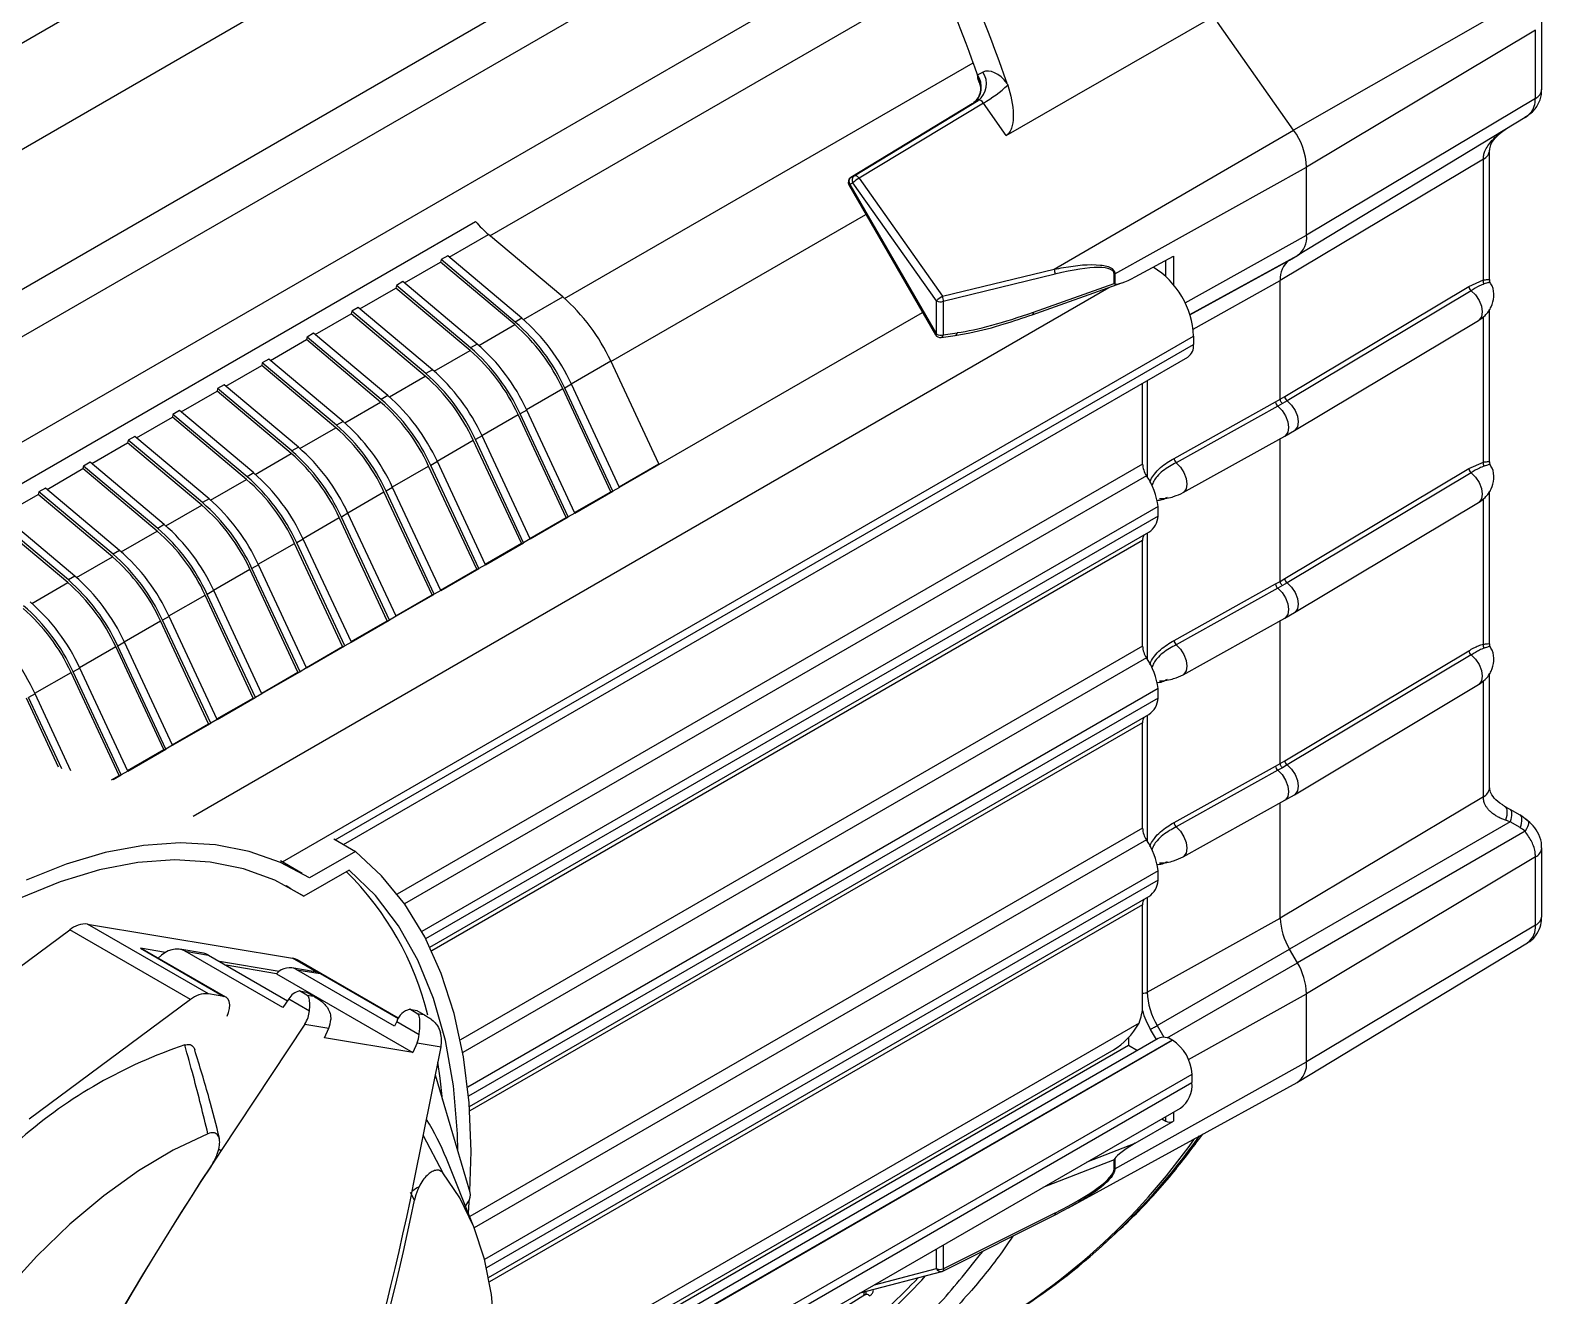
# Model space of a CAD drawing. Extents: x 6 to 134, y 3 to 97.
# Drawn here: x 23.784 to 27.85, y 10.72 to 14.124 of the extents above; entities that cross this region are included whole.
import ezdxf

# ---------------------------------------------------------------- set-up
doc = ezdxf.new("R2010")
doc.units = 0
doc.header["$MEASUREMENT"] = 0
doc.layers.add('OBJECT', color=7, linetype='CONTINUOUS')

msp = doc.modelspace()

# ---------------------------------------------------------------- linework, layer by layer
at = {"layer": 'OBJECT'}
for p, q in [((20.443, 12.174), (25.5029, 15.095)), ((20.5262, 11.9363), (25.6205, 14.8771)), ((20.0101, 11.1336), (26.0176, 14.6017)), ((20.2476, 11.3988), (25.7517, 14.5762)), ((20.071, 10.8857), (26.1167, 14.3759)), ((25.0208, 13.5713), (26.2036, 14.2541)), ((27.8024, 14.2109), (27.1823, 13.8557)), ((27.8497, 13.965), (27.8497, 14.1483)), ((27.1823, 13.8557), (26.9774, 14.1459)), ((27.8328, 14.1243), (27.2172, 13.7563)), ((27.8328, 13.9409), (27.8328, 14.1243)), ((25.2216, 13.4024), (26.3205, 14.0368)), ((26.3324, 14.0029), (26.3325, 14.0039)), ((26.3325, 14.0039), (26.3466, 14.0115)), ((26.336, 13.9852), (26.3362, 13.9848)), ((26.3367, 13.9839), (26.3362, 13.9848)), ((26.3362, 13.9848), (26.3398, 13.9718)), ((26.4123, 13.9809), (26.4137, 13.9768)), ((26.3182, 13.9265), (25.9917, 13.7283)), ((26.3183, 13.9265), (25.9919, 13.7284)), ((26.0002, 13.7329), (26.3343, 13.9352)), ((26.3479, 13.9284), (26.0138, 13.7261)), ((26.3202, 13.9276), (26.3183, 13.9265)), ((26.3343, 13.9352), (26.3202, 13.9276)), ((26.4095, 13.8412), (26.3479, 13.9284)), ((27.8328, 13.9409), (27.2172, 13.5729)), ((27.8049, 13.8893), (27.1924, 13.518)), ((26.5385, 13.4813), (27.1823, 13.8557)), ((27.7095, 13.4517), (27.7095, 13.8015)), ((26.7017, 13.4689), (27.2172, 13.7563)), ((27.6926, 13.7774), (27.1465, 13.4509)), ((27.2172, 13.5729), (27.2172, 13.7563)), ((27.6926, 13.4524), (27.6926, 13.7774)), ((25.9864, 13.7079), (26.2191, 13.305)), ((25.9971, 13.7138), (25.9888, 13.7093)), ((25.9888, 13.7093), (26.2215, 13.3064)), ((25.9917, 13.7283), (25.9919, 13.7284)), ((25.9919, 13.7284), (26.0002, 13.7329)), ((26.2215, 13.3961), (25.9971, 13.7138)), ((26.0138, 13.7261), (26.2381, 13.4084)), ((25.3464, 13.2328), (26.0322, 13.6287)), ((21.8002, 11.7729), (24.9822, 13.6098)), ((24.9115, 13.5137), (25.017, 13.5745)), ((25.2166, 13.4067), (25.017, 13.5745)), ((26.8905, 13.3908), (27.2172, 13.5729)), ((24.7913, 13.4443), (24.8879, 13.5)), ((24.8895, 13.5071), (24.8879, 13.5)), ((25.0875, 13.3322), (24.8879, 13.5)), ((24.9072, 13.5173), (24.8895, 13.5071)), ((25.0891, 13.3392), (24.8895, 13.5071)), ((25.1068, 13.3494), (24.9072, 13.5173)), ((26.7559, 13.4607), (26.8595, 13.5164)), ((26.8385, 13.462), (26.8385, 13.5051)), ((26.8595, 13.5164), (26.8595, 13.4394)), ((26.9034, 13.3593), (27.1924, 13.518)), ((26.9035, 13.3588), (27.1714, 13.5059)), ((27.1714, 13.5059), (27.1924, 13.518)), ((26.2381, 13.4084), (26.5385, 13.4813)), ((26.5406, 13.4678), (26.2402, 13.3949)), ((26.6994, 13.4428), (26.6994, 13.4678)), ((26.7017, 13.4689), (26.7017, 13.4414)), ((24.2224, 12.0101), (26.6858, 13.4322)), ((24.6711, 13.3749), (24.7677, 13.4306)), ((24.7693, 13.4377), (24.7677, 13.4306)), ((24.9673, 13.2628), (24.7677, 13.4306)), ((24.787, 13.4479), (24.7693, 13.4377)), ((24.9689, 13.2698), (24.7693, 13.4377)), ((24.9866, 13.28), (24.787, 13.4479)), ((26.4793, 13.3589), (26.7207, 13.4446)), ((26.4824, 13.3658), (26.6994, 13.4428)), ((26.9122, 13.3203), (27.1465, 13.4509)), ((27.1465, 13.1315), (27.1465, 13.4509)), ((27.1586, 13.1388), (27.6538, 13.4348)), ((27.6598, 13.4234), (27.1646, 13.1274)), ((27.6538, 13.4348), (27.6926, 13.4524)), ((24.6668, 13.3785), (24.6491, 13.3683)), ((24.8664, 13.2107), (24.6668, 13.3785)), ((25.1111, 13.3458), (25.2166, 13.4067)), ((26.2215, 13.3064), (26.2215, 13.3961)), ((26.2402, 13.3949), (26.2402, 13.3052)), ((24.5509, 13.3055), (24.6475, 13.3612)), ((24.6491, 13.3683), (24.6475, 13.3612)), ((24.8471, 13.1934), (24.6475, 13.3612)), ((24.8487, 13.2004), (24.6491, 13.3683)), ((25.1068, 13.3494), (25.0891, 13.3392)), ((25.3693, 12.8946), (26.1844, 13.3652)), ((27.1843, 13.0476), (27.6794, 13.3436)), ((27.6926, 12.9625), (27.6926, 13.3536)), ((27.7095, 12.9618), (27.7095, 13.3741)), ((24.4626, 11.8866), (26.9133, 13.3014)), ((24.5289, 13.2989), (24.5273, 13.2919)), ((24.5465, 13.3091), (24.5289, 13.2989)), ((24.7285, 13.1311), (24.5289, 13.2989)), ((24.7462, 13.1413), (24.5465, 13.3091)), ((24.9909, 13.2764), (25.0875, 13.3322)), ((26.2215, 13.3064), (26.2191, 13.305)), ((26.2342, 13.2976), (26.2719, 13.303)), ((26.2402, 13.3052), (26.2779, 13.3106)), ((26.9133, 13.3014), (26.9133, 13.2791)), ((24.4307, 13.2361), (24.5273, 13.2919)), ((24.7269, 13.124), (24.5273, 13.2919)), ((24.6048, 11.9464), (26.9133, 13.2791)), ((24.8707, 13.207), (24.9673, 13.2628)), ((24.9866, 13.28), (24.9689, 13.2698)), ((24.3105, 13.1667), (24.4071, 13.2225)), ((24.4087, 13.2295), (24.4071, 13.2225)), ((24.6067, 13.0546), (24.4071, 13.2225)), ((24.4263, 13.2397), (24.4087, 13.2295)), ((24.6083, 13.0617), (24.4087, 13.2295)), ((24.6259, 13.0719), (24.4263, 13.2397)), ((24.6266, 11.9338), (26.8977, 13.2449)), ((25.2393, 13.1731), (25.3457, 13.2345)), ((25.475, 12.9573), (25.3457, 13.2345)), ((24.7504, 13.1376), (24.8471, 13.1934)), ((24.8664, 13.2107), (24.8487, 13.2004)), ((25.24, 13.1718), (25.2223, 13.1616)), ((25.3693, 12.8945), (25.24, 13.1718)), ((26.7763, 12.9571), (26.7763, 13.1748)), ((26.7888, 13.182), (26.7888, 12.9226)), ((24.1903, 13.0973), (24.2869, 13.1531)), ((24.2884, 13.1601), (24.2869, 13.1531)), ((24.4865, 12.9852), (24.2869, 13.1531)), ((24.3061, 13.1703), (24.2884, 13.1601)), ((24.4881, 12.9923), (24.2884, 13.1601)), ((24.5057, 13.0025), (24.3061, 13.1703)), ((24.7462, 13.1413), (24.7285, 13.1311)), ((25.1191, 13.1037), (25.2166, 13.16)), ((25.346, 12.8828), (25.2166, 13.16)), ((25.3516, 12.8843), (25.2223, 13.1616)), ((27.134, 13.1245), (27.1465, 13.1315)), ((27.1465, 13.1315), (27.1586, 13.1388)), ((24.1682, 13.0907), (24.1667, 13.0837)), ((24.1859, 13.1009), (24.1682, 13.0907)), ((24.3679, 12.9229), (24.1682, 13.0907)), ((24.3855, 12.9331), (24.1859, 13.1009)), ((24.6302, 13.0682), (24.7269, 13.124)), ((24.9989, 13.0343), (25.0964, 13.0906)), ((25.2257, 12.8134), (25.0964, 13.0906)), ((25.1198, 13.1024), (25.1021, 13.0922)), ((25.2314, 12.8149), (25.1021, 13.0922)), ((25.2491, 12.8251), (25.1198, 13.1024)), ((26.8608, 12.9723), (27.134, 13.1245)), ((27.1398, 13.113), (26.8666, 12.9608)), ((27.1524, 13.1201), (27.1398, 13.113)), ((27.1646, 13.1274), (27.1524, 13.1201)), ((24.07, 13.0279), (24.1667, 13.0837)), ((24.3663, 12.9158), (24.1667, 13.0837)), ((24.51, 12.9988), (24.6067, 13.0546)), ((24.6259, 13.0719), (24.6083, 13.0617)), ((23.9498, 12.9585), (24.0465, 13.0143)), ((24.048, 13.0213), (24.0465, 13.0143)), ((24.2461, 12.8464), (24.0465, 13.0143)), ((24.0657, 13.0315), (24.048, 13.0213)), ((24.2476, 12.8535), (24.048, 13.0213)), ((24.2653, 12.8637), (24.0657, 13.0315)), ((24.8787, 12.9649), (24.9762, 13.0212)), ((25.1055, 12.744), (24.9762, 13.0212)), ((24.9996, 13.033), (24.9819, 13.0228)), ((25.1112, 12.7455), (24.9819, 13.0228)), ((25.1289, 12.7557), (24.9996, 13.033)), ((26.8852, 12.8803), (27.1583, 13.0326)), ((27.1465, 12.6416), (27.1465, 13.026)), ((27.1583, 13.0326), (27.1843, 13.0476)), ((24.3898, 12.9294), (24.4865, 12.9852)), ((24.5057, 13.0025), (24.4881, 12.9923)), ((23.8296, 12.8891), (23.9263, 12.9449)), ((23.9278, 12.9519), (23.9263, 12.9449)), ((24.1259, 12.777), (23.9263, 12.9449)), ((23.9455, 12.9621), (23.9278, 12.9519)), ((24.1274, 12.7841), (23.9278, 12.9519)), ((24.1451, 12.7943), (23.9455, 12.9621)), ((24.3855, 12.9331), (24.3679, 12.9229)), ((24.7585, 12.8956), (24.856, 12.9518)), ((26.7763, 12.9571), (24.7718, 11.8)), ((24.9853, 12.6746), (24.856, 12.9518)), ((24.8794, 12.9636), (24.8617, 12.9534)), ((24.991, 12.6761), (24.8617, 12.9534)), ((25.0087, 12.6863), (24.8794, 12.9636)), ((25.3687, 12.8959), (25.475, 12.9573)), ((27.1586, 12.6489), (27.6538, 12.9449)), ((27.6598, 12.9335), (27.1646, 12.6375)), ((27.6538, 12.9449), (27.6926, 12.9625)), ((23.8253, 12.8927), (23.8076, 12.8825)), ((24.0249, 12.7249), (23.8253, 12.8927)), ((24.2696, 12.86), (24.3663, 12.9158)), ((24.7592, 12.8942), (24.7415, 12.884)), ((24.8885, 12.6169), (24.7592, 12.8942)), ((26.7867, 12.9258), (24.7912, 11.7738)), ((25.3693, 12.8945), (25.3516, 12.8843)), ((23.7094, 12.8197), (23.806, 12.8755)), ((23.8076, 12.8825), (23.806, 12.8755)), ((24.0057, 12.7076), (23.806, 12.8755)), ((24.0072, 12.7147), (23.8076, 12.8825)), ((24.1494, 12.7906), (24.2461, 12.8464)), ((24.2653, 12.8637), (24.2476, 12.8535)), ((24.6383, 12.8262), (24.7358, 12.8824)), ((24.8651, 12.6052), (24.7358, 12.8824)), ((24.8708, 12.6067), (24.7415, 12.884)), ((25.2485, 12.8265), (25.346, 12.8828)), ((25.2491, 12.8252), (25.3512, 12.8842)), ((25.346, 12.8828), (25.3516, 12.8843)), ((27.1843, 12.5577), (27.6794, 12.8536)), ((27.6926, 12.4726), (27.6926, 12.8637)), ((27.7095, 12.4719), (27.7095, 12.8842)), ((23.8854, 12.6382), (23.6858, 12.8061)), ((23.887, 12.6453), (23.6874, 12.8131)), ((23.9047, 12.6555), (23.7051, 12.8233)), ((24.5181, 12.7568), (24.6156, 12.813)), ((24.7449, 12.5358), (24.6156, 12.813)), ((24.6389, 12.8248), (24.6213, 12.8146)), ((24.7506, 12.5373), (24.6213, 12.8146)), ((24.7683, 12.5475), (24.6389, 12.8248)), ((26.818, 12.8428), (24.8376, 11.6996)), ((26.818, 12.8173), (24.848, 11.6801)), ((25.1283, 12.7571), (25.2257, 12.8134)), ((25.1289, 12.7558), (25.231, 12.8148)), ((25.2257, 12.8134), (25.2314, 12.8149)), ((25.2491, 12.8251), (25.2314, 12.8149)), ((26.818, 12.8173), (26.818, 12.8428)), ((24.0292, 12.7212), (24.1259, 12.777)), ((24.1451, 12.7943), (24.1274, 12.7841)), ((24.8595, 11.6572), (26.7933, 12.7736)), ((26.7888, 12.771), (26.7888, 12.4327)), ((24.0249, 12.7249), (24.0072, 12.7147)), ((24.3979, 12.6874), (24.4954, 12.7436)), ((24.6247, 12.4664), (24.4954, 12.7436)), ((24.5187, 12.7554), (24.5011, 12.7452)), ((24.6304, 12.4679), (24.5011, 12.7452)), ((24.6481, 12.4782), (24.5187, 12.7554)), ((26.7763, 12.7512), (24.8642, 11.6474)), ((25.0081, 12.6877), (25.1055, 12.744)), ((25.0086, 12.6864), (25.1108, 12.7454)), ((25.1055, 12.744), (25.1112, 12.7455)), ((25.1289, 12.7557), (25.1112, 12.7455)), ((26.7763, 12.4672), (26.7763, 12.7512)), ((23.909, 12.6518), (24.0057, 12.7076)), ((24.3985, 12.686), (24.3808, 12.6758)), ((24.5279, 12.4088), (24.3985, 12.686)), ((25.0087, 12.6863), (24.991, 12.6761)), ((23.9047, 12.6555), (23.887, 12.6453)), ((24.2777, 12.618), (24.3752, 12.6742)), ((24.5045, 12.397), (24.3752, 12.6742)), ((24.5102, 12.3986), (24.3808, 12.6758)), ((24.8879, 12.6183), (24.9853, 12.6746)), ((24.8884, 12.6171), (24.9906, 12.676)), ((24.9853, 12.6746), (24.991, 12.6761)), ((27.1465, 12.6416), (27.1586, 12.6489)), ((23.7888, 12.5824), (23.8854, 12.6382)), ((24.1575, 12.5486), (24.2549, 12.6048)), ((24.3843, 12.3276), (24.2549, 12.6048)), ((24.2783, 12.6166), (24.2606, 12.6064)), ((24.39, 12.3292), (24.2606, 12.6064)), ((24.4077, 12.3394), (24.2783, 12.6166)), ((24.7677, 12.5489), (24.8651, 12.6052)), ((24.7682, 12.5477), (24.8704, 12.6066)), ((24.8651, 12.6052), (24.8708, 12.6067)), ((24.8885, 12.6169), (24.8708, 12.6067)), ((26.8608, 12.4824), (27.134, 12.6346)), ((27.1398, 12.6231), (26.8666, 12.4709)), ((27.134, 12.6346), (27.1465, 12.6416)), ((27.1524, 12.6302), (27.1398, 12.6231)), ((27.1646, 12.6375), (27.1524, 12.6302)), ((24.0373, 12.4792), (24.1347, 12.5355)), ((24.2641, 12.2582), (24.1347, 12.5355)), ((24.1581, 12.5472), (24.1404, 12.537)), ((24.2698, 12.2598), (24.1404, 12.537)), ((24.2875, 12.27), (24.1581, 12.5472)), ((24.6474, 12.4795), (24.7449, 12.5358)), ((24.648, 12.4783), (24.7501, 12.5372)), ((24.7449, 12.5358), (24.7506, 12.5373)), ((24.7683, 12.5475), (24.7506, 12.5373)), ((26.8852, 12.3904), (27.1583, 12.5426)), ((27.1465, 12.1517), (27.1465, 12.5361)), ((27.1583, 12.5426), (27.1843, 12.5577)), ((23.9171, 12.4098), (24.0145, 12.4661)), ((24.1439, 12.1888), (24.0145, 12.4661)), ((24.0379, 12.4778), (24.0202, 12.4676)), ((24.1496, 12.1904), (24.0202, 12.4676)), ((24.1672, 12.2006), (24.0379, 12.4778)), ((24.5272, 12.4101), (24.6247, 12.4664)), ((24.5278, 12.4089), (24.6299, 12.4678)), ((24.6247, 12.4664), (24.6304, 12.4679)), ((24.6481, 12.4782), (24.6304, 12.4679)), ((26.7763, 12.4672), (24.9416, 11.4081)), ((27.1586, 12.1589), (27.6538, 12.4549)), ((27.6598, 12.4435), (27.1646, 12.1476)), ((23.9177, 12.4084), (23.9, 12.3982)), ((24.047, 12.1312), (23.9177, 12.4084)), ((24.5279, 12.4088), (24.5102, 12.3986)), ((26.7867, 12.4358), (24.948, 11.3744)), ((23.7968, 12.3404), (23.8943, 12.3967)), ((24.0237, 12.1194), (23.8943, 12.3967)), ((24.0294, 12.121), (23.9, 12.3982)), ((24.407, 12.3407), (24.5045, 12.397)), ((24.4076, 12.3395), (24.5097, 12.3984)), ((24.5045, 12.397), (24.5102, 12.3986)), ((27.1843, 12.0677), (27.6794, 12.3637)), ((27.6926, 12.0622), (27.6926, 12.3738)), ((27.7095, 12.0862), (27.7095, 12.3943)), ((23.8606, 12.142), (23.7741, 12.3273)), ((23.7975, 12.339), (23.7798, 12.3288)), ((23.8694, 12.1369), (23.7798, 12.3288)), ((23.894, 12.1322), (23.7975, 12.339)), ((24.2868, 12.2713), (24.3843, 12.3276)), ((24.2874, 12.2701), (24.3895, 12.329)), ((24.3843, 12.3276), (24.39, 12.3292)), ((24.4077, 12.3394), (24.39, 12.3292)), ((26.818, 12.3529), (24.9612, 11.281)), ((26.818, 12.3274), (24.9636, 11.2569)), ((26.818, 12.3274), (26.818, 12.3529)), ((24.9659, 11.2287), (26.7933, 12.2837)), ((26.7888, 12.281), (26.7888, 11.9427)), ((24.1666, 12.2019), (24.2641, 12.2582)), ((24.1672, 12.2007), (24.2693, 12.2596)), ((24.2641, 12.2582), (24.2698, 12.2598)), ((24.2875, 12.27), (24.2698, 12.2598)), ((26.7763, 12.2613), (24.9668, 11.2167)), ((26.7763, 11.9773), (26.7763, 12.2613)), ((24.1672, 12.2006), (24.1496, 12.1904)), ((24.0464, 12.1325), (24.1439, 12.1888)), ((24.047, 12.1313), (24.1491, 12.1902)), ((24.1439, 12.1888), (24.1496, 12.1904)), ((27.1465, 12.1517), (27.1586, 12.1589)), ((24.003, 12.1075), (24.0237, 12.1194)), ((24.0075, 12.1085), (24.0289, 12.1208)), ((24.0237, 12.1194), (24.0294, 12.121)), ((24.047, 12.1312), (24.0294, 12.121)), ((26.8608, 11.9924), (27.134, 12.1447)), ((27.1398, 12.1332), (26.8666, 11.9809)), ((27.134, 12.1447), (27.1465, 12.1517)), ((27.1524, 12.1402), (27.1398, 12.1332)), ((27.1646, 12.1476), (27.1524, 12.1402)), ((26.8852, 11.9005), (27.1583, 12.0527)), ((27.6926, 12.0622), (27.1465, 11.7357)), ((27.1465, 11.7357), (27.1465, 12.0461)), ((27.1583, 12.0527), (27.1843, 12.0677)), ((27.7645, 11.9945), (27.1714, 11.6521)), ((27.7645, 11.9945), (27.7524, 11.9988)), ((27.7637, 12.0287), (27.7906, 12.0132)), ((27.7913, 11.979), (27.7645, 11.9945)), ((26.7763, 11.9773), (24.9665, 10.9326)), ((27.8049, 11.9693), (27.1924, 11.6157)), ((24.6589, 11.9152), (24.5356, 11.844)), ((24.6008, 11.9487), (24.6589, 11.9152)), ((26.7867, 11.9459), (24.9788, 10.9022)), ((27.8497, 11.7408), (27.8497, 11.9241)), ((24.5158, 11.8559), (24.4577, 11.8895)), ((27.8328, 11.9001), (27.2172, 11.5321)), ((27.8328, 11.7167), (27.8328, 11.9001)), ((24.6423, 11.8648), (24.5203, 11.7943)), ((26.818, 11.863), (25.0062, 10.8171)), ((26.818, 11.8375), (25.0116, 10.7947)), ((26.818, 11.8375), (26.818, 11.863)), ((24.485, 11.8148), (24.4729, 11.8225)), ((24.485, 11.8148), (24.5203, 11.7943)), ((25.0172, 10.7684), (26.7933, 11.7937)), ((26.7888, 11.7911), (26.7888, 11.5363)), ((26.7763, 11.7714), (25.0193, 10.7571)), ((26.7763, 11.4996), (26.7763, 11.7714)), ((24.2639, 11.532), (23.9388, 11.7196)), ((23.9388, 11.7196), (24.4903, 11.6277)), ((26.7888, 11.5363), (27.1465, 11.7357)), ((27.8328, 11.7167), (27.2172, 11.3487)), ((23.4569, 11.3825), (23.8906, 11.704)), ((24.2156, 11.5163), (23.8906, 11.704)), ((27.1931, 11.2942), (27.8118, 11.6692)), ((24.1479, 11.6434), (24.0807, 11.6546)), ((24.0807, 11.6546), (24.0865, 11.6525)), ((24.0807, 11.6546), (24.3049, 11.5251)), ((24.3108, 11.5231), (24.0865, 11.6525)), ((24.2501, 11.6412), (24.187, 11.6517)), ((24.4642, 11.4949), (24.2011, 11.6467)), ((24.2011, 11.6467), (24.2638, 11.6363)), ((24.2638, 11.6363), (24.4765, 11.5135)), ((24.5556, 11.5899), (24.4903, 11.6277)), ((26.8154, 11.4466), (27.1714, 11.6521)), ((27.1924, 11.6157), (27.1714, 11.6521)), ((24.4538, 11.5924), (24.2935, 11.6191)), ((24.4468, 11.5861), (24.3117, 11.6086)), ((24.4468, 11.5861), (24.8139, 11.3741)), ((24.551, 11.591), (24.4879, 11.6016)), ((24.5015, 11.5966), (24.5642, 11.5862)), ((24.7646, 11.4448), (24.5015, 11.5966)), ((24.7744, 11.4663), (24.502, 11.6235)), ((24.5642, 11.5862), (24.7738, 11.4652)), ((26.842, 11.4134), (27.1924, 11.6157)), ((24.2156, 11.5163), (23.7819, 11.1949)), ((24.3049, 11.5251), (24.2639, 11.532)), ((24.4798, 11.5184), (24.4642, 11.4949)), ((24.4798, 11.5184), (24.5356, 11.4862)), ((24.5282, 11.5285), (24.5088, 11.5397)), ((24.5088, 11.5397), (24.5276, 11.5366)), ((24.5276, 11.5366), (24.547, 11.5253)), ((24.5286, 11.5361), (24.5276, 11.5366)), ((24.5282, 11.5285), (24.547, 11.5253)), ((24.5524, 11.5223), (24.5286, 11.5361)), ((26.8999, 11.3551), (27.2172, 11.5321)), ((27.2172, 11.3487), (27.2172, 11.5321)), ((24.8246, 11.4791), (24.8051, 11.4903)), ((24.8051, 11.4903), (24.8239, 11.4872)), ((24.8239, 11.4872), (24.8433, 11.4759)), ((24.8249, 11.4866), (24.8239, 11.4872)), ((24.8246, 11.4791), (24.8433, 11.4759)), ((24.8487, 11.4729), (24.8249, 11.4866)), ((24.5228, 11.4505), (24.298, 11.1108)), ((24.5228, 11.4505), (24.5872, 11.4398)), ((24.5762, 11.4138), (24.5872, 11.4398)), ((24.7701, 11.4578), (24.7646, 11.4448)), ((24.7701, 11.4578), (24.8306, 11.4229)), ((26.7668, 11.4533), (25.0288, 10.45)), ((26.8133, 11.4088), (26.7975, 11.4362)), ((26.8154, 11.4466), (26.8337, 11.4149)), ((24.8139, 11.3741), (24.5762, 11.4138)), ((24.8249, 11.4002), (24.8139, 11.3741)), ((24.8166, 11.0243), (24.8893, 11.3894)), ((24.8249, 11.4002), (24.8893, 11.3894)), ((25.0149, 10.3443), (26.8561, 11.4073)), ((26.8555, 11.4076), (25.015, 10.3451)), ((26.8179, 11.4114), (25.0194, 10.3732)), ((25.0237, 10.4037), (26.7387, 11.3938)), ((26.7387, 11.4148), (26.7387, 11.3938)), ((26.7387, 11.3938), (26.7629, 11.3797)), ((26.8555, 11.4076), (26.8561, 11.4073)), ((26.6984, 11.3813), (25.0251, 10.4153)), ((26.7017, 11.0613), (27.2172, 11.3487)), ((24.968, 10.9971), (24.8741, 11.3131)), ((26.909, 11.3153), (24.9852, 10.2048)), ((26.909, 11.3153), (26.909, 11.293)), ((24.9783, 10.1785), (26.909, 11.293)), ((26.5769, 10.9558), (27.1916, 11.2934)), ((24.9607, 10.1179), (26.8779, 11.2246)), ((26.7559, 11.1299), (26.8595, 11.1897)), ((26.8278, 11.1957), (26.8385, 11.1896)), ((26.8385, 11.1896), (26.8385, 11.2019)), ((26.8595, 11.214), (26.8595, 11.1897)), ((24.8417, 11.1506), (24.894, 11.0502)), ((24.2911, 11.1147), (24.298, 11.1108)), ((26.6273, 11.08), (26.7559, 11.1299)), ((24.977, 10.9066), (24.9037, 11.0886)), ((26.6994, 11.0853), (26.5075, 11.0108)), ((26.6994, 11.0603), (26.6994, 11.0853)), ((26.7017, 11.0888), (26.7017, 11.0613)), ((24.8178, 10.9767), (24.8072, 10.9976)), ((24.9552, 10.9608), (24.9629, 10.9733)), ((26.2388, 10.7858), (26.5392, 10.9361)), ((26.2402, 10.7919), (26.5406, 10.9423)), ((26.2402, 10.8565), (26.2402, 10.7919)), ((26.2215, 10.7931), (26.2215, 10.8457)), ((26.0162, 10.7272), (26.2359, 10.7847)), ((26.0547, 10.7494), (26.2215, 10.7931)), ((26.0312, 10.7228), (25.908, 10.6456)), ((26.0268, 10.7201), (26.0281, 10.7303))]:
    msp.add_line(p, q, dxfattribs=at)
at = {"layer": 'OBJECT', "flags": 128}
for points in [[(26.4095, 13.8412), (26.4518, 13.8655), (26.5994, 13.9504), (26.9665, 14.1613)], [(26.3373, 13.9828), (26.3395, 13.9766), (26.3396, 13.9765)], [(25.9888, 13.7093), (25.9876, 13.7086), (25.9868, 13.7081), (25.9865, 13.7079), (25.9864, 13.7079)], [(26.0002, 13.7329), (26.0016, 13.7334), (26.0032, 13.7335), (26.0049, 13.7331), (26.0068, 13.7324), (26.0086, 13.7313), (26.0104, 13.7299), (26.0122, 13.7281), (26.0138, 13.7261)], [(27.6598, 13.4234), (27.6716, 13.412), (27.6812, 13.3975), (27.6875, 13.3817), (27.6897, 13.3664), (27.6875, 13.3536), (27.6812, 13.3448), (27.6794, 13.3436)], [(26.4824, 13.3658), (26.4823, 13.3635), (26.4818, 13.3616), (26.481, 13.3601), (26.4799, 13.3592), (26.4793, 13.3589)], [(27.1398, 13.113), (27.1512, 13.1014), (27.1605, 13.0867), (27.1666, 13.0708), (27.1687, 13.0555), (27.1666, 13.0427), (27.1605, 13.034), (27.1583, 13.0326)], [(27.1646, 13.1274), (27.1765, 13.116), (27.1861, 13.1015), (27.1924, 13.0857), (27.1946, 13.0704), (27.1924, 13.0576), (27.1861, 13.0488), (27.1843, 13.0476)], [(26.8666, 12.9608), (26.878, 12.9492), (26.8874, 12.9345), (26.8935, 12.9185), (26.8956, 12.9032), (26.8935, 12.8904), (26.8874, 12.8818), (26.8852, 12.8803)], [(27.6598, 12.9335), (27.6716, 12.9221), (27.6812, 12.9076), (27.6875, 12.8917), (27.6897, 12.8765), (27.6875, 12.8637), (27.6812, 12.8549), (27.6794, 12.8536)], [(27.1398, 12.6231), (27.1512, 12.6115), (27.1605, 12.5968), (27.1666, 12.5809), (27.1687, 12.5656), (27.1666, 12.5528), (27.1605, 12.5441), (27.1583, 12.5426)], [(27.1646, 12.6375), (27.1765, 12.6261), (27.1861, 12.6116), (27.1924, 12.5958), (27.1946, 12.5805), (27.1924, 12.5677), (27.1861, 12.5589), (27.1843, 12.5577)], [(26.8666, 12.4709), (26.878, 12.4592), (26.8874, 12.4446), (26.8935, 12.4286), (26.8956, 12.4133), (26.8935, 12.4005), (26.8874, 12.3918), (26.8852, 12.3904)], [(27.6598, 12.4435), (27.6716, 12.4322), (27.6812, 12.4177), (27.6875, 12.4018), (27.6897, 12.3866), (27.6875, 12.3738), (27.6812, 12.365), (27.6794, 12.3637)], [(27.1398, 12.1332), (27.1512, 12.1216), (27.1605, 12.1069), (27.1666, 12.0909), (27.1687, 12.0756), (27.1666, 12.0629), (27.1605, 12.0542), (27.1583, 12.0527)], [(27.1646, 12.1476), (27.1765, 12.1362), (27.1861, 12.1217), (27.1924, 12.1058), (27.1946, 12.0906), (27.1924, 12.0778), (27.1861, 12.069), (27.1843, 12.0677)], [(27.7496, 12.0368), (27.7522, 12.0347), (27.7541, 12.0317), (27.7555, 12.0279), (27.7562, 12.0232), (27.7562, 12.0179), (27.7556, 12.012), (27.7543, 12.0056), (27.7524, 11.9988)], [(27.7637, 12.0287), (27.7658, 12.0269), (27.7673, 12.0243), (27.7683, 12.0209), (27.7687, 12.0168), (27.7685, 12.012), (27.7677, 12.0066), (27.7663, 12.0007), (27.7645, 11.9945)], [(27.7906, 12.0132), (27.7926, 12.0114), (27.7942, 12.0088), (27.7951, 12.0054), (27.7955, 12.0013), (27.7953, 11.9965), (27.7945, 11.9911), (27.7932, 11.9852), (27.7913, 11.979)], [(27.8102, 11.9982), (27.8125, 11.9976), (27.8139, 11.9961), (27.8145, 11.9936), (27.8143, 11.9902), (27.8131, 11.986), (27.8112, 11.981), (27.8084, 11.9754), (27.8049, 11.9693)], [(26.8666, 11.9809), (26.878, 11.9693), (26.8874, 11.9546), (26.8935, 11.9387), (26.8956, 11.9234), (26.8935, 11.9106), (26.8874, 11.9019), (26.8852, 11.9004)], [(24.5356, 11.844), (24.4574, 11.8854), (24.3729, 11.915), (24.2829, 11.9325), (24.1879, 11.9379), (24.0887, 11.9309), (23.9861, 11.9118), (23.8809, 11.8807), (23.7738, 11.8377)], [(24.9671, 11.0003), (24.9702, 11.1077), (24.9652, 11.2387), (24.95, 11.3628), (24.9249, 11.4791), (24.89, 11.5867), (24.8456, 11.6848), (24.792, 11.7727), (24.7296, 11.8497), (24.6589, 11.9152)], [(24.5203, 11.7943), (24.4427, 11.8374), (24.3585, 11.8682), (24.2684, 11.8865), (24.1732, 11.8922), (24.0737, 11.8852), (23.9706, 11.8655), (23.8648, 11.8334), (23.7572, 11.7891)], [(24.9347, 11.109), (24.9335, 11.1549), (24.9227, 11.2846), (24.9012, 11.4065), (24.8692, 11.5195), (24.8269, 11.6227), (24.7746, 11.7151), (24.7129, 11.796), (24.6423, 11.8648)], [(24.314, 11.4714), (24.3181, 11.4818), (24.3206, 11.4924), (24.3211, 11.5023), (24.3197, 11.511), (24.3164, 11.5179), (24.3114, 11.5227), (24.3049, 11.5251)], [(26.7975, 11.4362), (26.7991, 11.4372), (26.8011, 11.4383), (26.8034, 11.4396), (26.8058, 11.441), (26.8083, 11.4425), (26.8108, 11.4439), (26.8132, 11.4453), (26.8154, 11.4466)], [(24.8936, 11.2475), (24.8874, 11.305), (24.8811, 11.3484)], [(24.2624, 11.1555), (24.1691, 11.1112), (24.0754, 11.0555), (23.9824, 10.9889), (23.8911, 10.9122), (23.8024, 10.8262), (23.7173, 10.7318)], [(25.0339, 10.6208), (25.0247, 10.7232), (25.0059, 10.8183), (24.9776, 10.9051), (24.9402, 10.9827), (24.894, 11.0502)], [(24.9628, 10.9418), (24.9652, 10.971), (24.9657, 10.9786)], [(26.5406, 10.9423), (26.5407, 10.941), (26.5407, 10.9398), (26.5406, 10.9387), (26.5404, 10.9378), (26.5401, 10.9371), (26.5397, 10.9365), (26.5392, 10.9361)], [(26.2402, 10.7919), (26.2404, 10.7906), (26.2404, 10.7894), (26.2403, 10.7883), (26.2401, 10.7874), (26.2397, 10.7867), (26.2393, 10.7861), (26.2388, 10.7858)], [(26.0312, 10.7229), (26.0314, 10.723), (26.0333, 10.7236), (26.0354, 10.7236), (26.0377, 10.7228), (26.0401, 10.7215), (26.0424, 10.7196)]]:
    msp.add_lwpolyline(points, dxfattribs=at)
at = {"layer": 'OBJECT'}
for centre, radius, start, end in [((20.5846, 11.9102), 6.1846, 19.56103, 26.7754), ((20.6844, 11.9691), 6.0035, 19.81251, 26.66854), ((26.286, 13.9722), 0.0562, 307.4923, 34.3147), ((26.3001, 13.9798), 0.0562, 307.4923, 34.3147), ((26.3501, 13.9902), 0.015, 199.5497, 205.1122), ((26.1566, 14.257), 0.3802, 300.209, 312.5321), ((27.8201, 13.9678), 0.0297, 295.3879, 354.638), ((27.0368, 13.7487), 0.1806, 2.4004, 36.3493), ((27.6799, 13.8042), 0.0297, 295.3729, 354.8153), ((25.9994, 13.7154), 0.015, 121.2591, 210), ((26.0004, 13.7172), 0.0141, 127.4923, 214.3147), ((26.0088, 13.7217), 0.0141, 127.4923, 214.3147), ((26.0607, 13.6454), 0.0934, 120.1319, 132.873), ((25.1968, 13.7868), 0.2783, 219.517, 229.7242), ((27.1572, 13.567), 0.0604, 305.698, 5.6204), ((27.2066, 13.4568), 0.0604, 125.698, 185.6204), ((26.5138, 13.4706), 0.027, 354.0729, 23.3889), ((26.6937, 13.4834), 0.0166, 290.2081, 298.9418), ((26.6848, 13.2921), 0.2287, 2.3265, 58.4086), ((27.6691, 13.4356), 0.0154, 183.0023, 232.5004), ((27.7051, 13.4494), 0.0128, 166.4798, 217.6314), ((24.8839, 13.0228), 0.508, 24.6321, 49.0885), ((26.285, 13.3276), 0.0934, 120.1319, 132.873), ((26.2322, 13.417), 0.0235, 242.9325, 289.9894), ((26.2134, 13.3977), 0.027, 354.0729, 23.3889), ((24.7458, 12.9431), 0.5242, 24.6321, 49.0885), ((24.7635, 12.9533), 0.5242, 24.6321, 49.0885), ((24.7548, 12.9483), 0.508, 24.6321, 49.0885), ((26.2321, 13.3125), 0.015, 210, 278.1083), ((26.2322, 13.3273), 0.0235, 242.9325, 289.9894), ((26.2319, 13.3056), 0.00832, 286.0797, 357.0799), ((26.2696, 13.311), 0.00832, 286.0797, 357.0799), ((24.6346, 12.8789), 0.508, 24.6321, 49.0885), ((24.6256, 12.8737), 0.5242, 24.6321, 49.0885), ((24.6433, 12.8839), 0.5242, 24.6321, 49.0885), ((26.8758, 13.2755), 0.0376, 305.6346, 5.4865), ((24.5144, 12.8095), 0.508, 24.6321, 49.0885), ((24.5054, 12.8043), 0.5242, 24.6321, 49.0885), ((24.5231, 12.8145), 0.5242, 24.6321, 49.0885), ((24.3852, 12.7349), 0.5242, 24.6321, 49.0885), ((24.4029, 12.7451), 0.5242, 24.6321, 49.0885), ((27.174, 13.1396), 0.0154, 183.0023, 232.5004), ((24.3942, 12.7401), 0.508, 24.6321, 49.0885), ((27.1499, 13.1253), 0.0159, 182.8015, 230.5906), ((24.274, 12.6707), 0.508, 24.6321, 49.0885), ((24.265, 12.6655), 0.5242, 24.6321, 49.0885), ((24.2826, 12.6757), 0.5242, 24.6321, 49.0885), ((24.1538, 12.6013), 0.508, 24.6321, 49.0885), ((24.1448, 12.5961), 0.5242, 24.6321, 49.0885), ((24.1624, 12.6063), 0.5242, 24.6321, 49.0885), ((26.8767, 12.9731), 0.0159, 182.8015, 230.5906), ((24.0422, 12.5369), 0.5242, 24.6321, 49.0885), ((26.8356, 12.9595), 0.0594, 182.2569, 214.5658), ((27.6691, 12.9457), 0.0154, 183.0023, 232.5004), ((27.7051, 12.9595), 0.0128, 166.4798, 217.6314), ((24.0336, 12.5319), 0.508, 24.6321, 49.0885), ((24.0246, 12.5267), 0.5242, 24.6321, 49.0885), ((26.6284, 12.8187), 0.1911, 7.2609, 34.0711), ((23.9134, 12.4625), 0.508, 24.6321, 49.0885), ((23.9043, 12.4573), 0.5242, 24.6321, 49.0885), ((23.922, 12.4675), 0.5242, 24.6321, 49.0885), ((26.7612, 12.8206), 0.0569, 304.4052, 356.75), ((23.7932, 12.3931), 0.508, 24.6321, 49.0885), ((23.7841, 12.3879), 0.5242, 24.6321, 49.0885), ((23.8018, 12.3981), 0.5242, 24.6321, 49.0885), ((26.7992, 12.7526), 0.023, 143.0019, 183.3408), ((23.6816, 12.3287), 0.5242, 24.6321, 49.0885), ((23.673, 12.3237), 0.508, 24.6321, 49.0885), ((23.6639, 12.3185), 0.5242, 24.6321, 49.0885), ((23.5437, 12.2491), 0.5242, 24.6321, 49.0885), ((23.5614, 12.2593), 0.5242, 24.6321, 49.0885), ((27.174, 12.6497), 0.0154, 183.0023, 232.5004), ((23.5528, 12.2543), 0.508, 24.6321, 49.0885), ((27.1499, 12.6354), 0.0159, 182.8015, 230.5906), ((23.4325, 12.1849), 0.508, 24.6321, 49.0885), ((23.4235, 12.1797), 0.5242, 24.6321, 49.0885), ((23.4412, 12.1899), 0.5242, 24.6321, 49.0885), ((23.321, 12.1206), 0.5242, 24.6321, 49.0885), ((26.8767, 12.4831), 0.0159, 182.8015, 230.5906), ((26.8356, 12.4696), 0.0594, 182.2569, 214.5658), ((27.6691, 12.4557), 0.0154, 183.0023, 232.5004), ((27.7051, 12.4696), 0.0128, 166.4798, 217.6314), ((26.6284, 12.3288), 0.1911, 7.2609, 34.0711), ((26.7612, 12.3306), 0.0569, 304.4052, 356.75), ((26.7992, 12.2626), 0.023, 143.0019, 183.3408), ((27.174, 12.1598), 0.0154, 183.0023, 232.5004), ((27.1499, 12.1455), 0.0159, 182.8015, 230.5906), ((27.6799, 12.089), 0.0297, 295.3879, 354.638), ((26.8356, 11.9796), 0.0594, 182.2569, 214.5658), ((26.8767, 11.9932), 0.0159, 182.8015, 230.5906), ((26.6284, 11.8388), 0.1911, 7.2609, 34.0711), ((27.8201, 11.9269), 0.0297, 295.3608, 354.9594), ((24.0648, 11.2817), 0.8123, 13.6987, 45.4354), ((26.7612, 11.8407), 0.0569, 304.4052, 356.75), ((26.7992, 11.7727), 0.023, 143.0019, 183.3408), ((23.9336, 11.6536), 0.0663, 85.4705, 130.4652), ((27.3196, 11.7416), 0.1731, 181.9565, 211.1437), ((27.779, 11.7121), 0.054, 307.3868, 4.8696), ((27.8201, 11.7436), 0.0297, 295.3879, 354.638), ((24.2434, 11.6013), 0.0405, 59.8118, 80.4874), ((24.4848, 11.5936), 0.0345, 60.13, 80.85), ((27.0442, 11.5262), 0.1731, 1.9565, 31.1437), ((24.2586, 11.4659), 0.0663, 85.4705, 130.4652), ((24.5177, 11.4971), 0.0435, 101.8853, 150.7649), ((26.7785, 11.5564), 0.0226, 264.2632, 297.0088), ((26.9743, 11.5426), 0.1857, 181.9565, 211.1437), ((24.8175, 11.4419), 0.05, 104.3241, 161.4193), ((26.6461, 11.5021), 0.1302, 337.9788, 358.8918), ((27.0031, 11.5556), 0.2377, 196.7709, 210.1346), ((24.5156, 11.4699), 0.0776, 337.2027, 354.5566), ((24.6143, 10.1578), 1.3041, 108.5145, 130.8928), ((26.8335, 11.3778), 0.0371, 53.5664, 114.9323), ((26.7939, 11.3103), 0.1153, 2.5231, 57.3123), ((27.1562, 11.3433), 0.0613, 305.3312, 5.0303), ((26.8353, 11.2853), 0.0741, 305.1091, 6.012), ((24.2989, 10.8474), 0.6511, 21.7399, 32.1293), ((25.4694, 12.1604), 1.7689, 299.1342, 324.8359), ((25.4205, 12.2251), 1.8531, 312.2, 324.5179), ((31.4626, 6.3677), 8.5924, 146.49499, 157.06989), ((31.4721, 6.3193), 8.6261, 146.59862, 157.07016), ((26.6937, 11.0759), 0.0166, 290.2081, 298.9418), ((17.4627, 12.5217), 7.5048, 336.91504, 348.49085), ((17.4283, 12.4973), 7.5443, 336.91987, 348.37242), ((24.9421, 10.8128), 0.2288, 119.299, 124.6528), ((24.937, 10.9913), 0.0316, 325.2803, 10.5817), ((25.5293, 12.1079), 1.6933, 301.2427, 312.1345), ((24.9153, 11.936), 1.7272, 309.4185, 317.6932), ((26.2322, 10.814), 0.0235, 242.9325, 289.9894), ((26.2339, 10.7978), 0.0132, 200.7572, 278.8141), ((26.2321, 10.7992), 0.015, 284.6652, 296.5921), ((24.9261, 11.9447), 1.7142, 309.406, 316.6603)]:
    msp.add_arc(centre, radius, start, end, dxfattribs=at)
for centre, major_axis, ratio, start_param, end_param in [((26.3834, 13.9461), (-0.0375, 0.065), 0.577361, 4.922681, 6.265942), ((26.341, 13.9217), (-0.0063, 0.0137), 0.622499, 4.929372, 6.32538), ((26.3596, 13.3416), (0.339, 0.1308), 0.179334, 6.214109, 7.223402), ((26.7561, 13.4731), (0.0552, 0.0309), 0.169905, 3.242815, 4.613914), ((26.6913, 13.4501), (0.015, -0.0106), 0.085535, 5.344658, 5.540658), ((26.5072, 13.4379), (0.307, 0.1184), 0.179334, 3.802475, 4.562697), ((27.7661, 12.0273), (0.1925, -0.1111), 0.00007, 4.626619, 4.700086), ((27.7613, 11.8915), (-0.0156, 0.1317), 0.703403, 5.568577, 5.799147), ((27.7921, 11.9092), (-0.0417, 0.0739), 0.57008, 5.285461, 5.516031), ((24.165, 11.592), (0.0411, 0.0513), 0.772521, 0.118149, 1.486281), ((24.4776, 11.5399), (0.0103, 0.0616), 0.798036, 5.992802, 7.149644), ((24.5525, 11.5274), (-0.0133, 0.0634), 0.690019, 5.730228, 6.020641), ((24.4786, 11.476), (0.0411, 0.0513), 0.772521, 4.830538, 5.435757), ((24.8451, 11.4149), (-0.0133, 0.0634), 0.690019, 4.159432, 4.764647), ((26.7127, 11.4546), (0.0627, 0.079), 0.45218, 3.993815, 5.041012), ((24.7807, 11.4257), (0.0103, 0.0616), 0.798036, 4.422005, 4.799516), ((26.8491, 11.1959), (0.015, 0.0002), 0.587275, 3.917956, 5.471299), ((26.7561, 11.1178), (0.0551, 0.033), 0.164401, 1.476461, 2.84756), ((26.3596, 10.934), (0.339, 0.1308), 0.179334, 5.204817, 6.214109), ((26.6913, 11.0926), (0.012, 0.0176), 0.508277, 4.645632, 4.841632)]:
    msp.add_ellipse(centre, major_axis=major_axis, ratio=ratio, start_param=start_param, end_param=end_param, dxfattribs=at)
msp.add_open_spline([(26.3324, 14.0029), (26.3354, 13.9958), (26.3415, 13.9815), (26.3411, 13.9589), (26.3337, 13.9389), (26.3234, 13.9306), (26.3183, 13.9265)], degree=3, dxfattribs=at)
for points, knots in [([(26.3362, 13.9848), (26.3354, 13.9875), (26.3333, 13.9937), (26.3327, 13.9995), (26.3324, 14.0029)], [0, 0, 0, 0, 0.428289, 1, 1, 1, 1]), ([(26.3398, 13.9718), (26.34, 13.9712), (26.3416, 13.9656), (26.3397, 13.9543), (26.3341, 13.9392), (26.3264, 13.9311), (26.3225, 13.927)], [0, 0, 0, 0, 0.04018, 0.36012, 0.68006, 1, 1, 1, 1]), ([(26.4137, 13.9768), (26.4209, 13.9505), (26.4307, 13.9149), (26.4274, 13.8723), (26.4218, 13.8552), (26.4161, 13.8459), (26.4114, 13.8426), (26.4095, 13.8412)], [0, 0, 0, 0, 0.565585, 0.765418, 0.861428, 0.943084, 1, 1, 1, 1]), ([(27.8051, 13.891), (27.8119, 13.8951), (27.8276, 13.9046), (27.843, 13.9291), (27.8504, 13.951), (27.8492, 13.9631), (27.8491, 13.965)], [0, 0, 0, 0, 0.2632875, 0.6005341, 0.9375913, 1, 1, 1, 1]), ([(27.8049, 13.8893), (27.8101, 13.8931), (27.8208, 13.9009), (27.8308, 13.919), (27.8322, 13.9337), (27.8328, 13.9409)], [0, 0, 0, 0, 0.32755, 0.667872, 1, 1, 1, 1]), ([(27.6926, 13.7774), (27.6929, 13.7809), (27.6933, 13.788), (27.6972, 13.8002), (27.7043, 13.8136), (27.7163, 13.8287), (27.7324, 13.8438), (27.7457, 13.8531), (27.7524, 13.8578)], [0, 0, 0, 0, 0.113877, 0.231254, 0.393526, 0.562091, 0.778192, 1, 1, 1, 1]), ([(27.7101, 13.8016), (27.7103, 13.806), (27.7108, 13.8149), (27.7244, 13.8351), (27.7402, 13.8496), (27.7513, 13.8568), (27.753, 13.8579)], [0, 0, 0, 0, 0.295125, 0.592386, 0.938632, 1, 1, 1, 1]), ([(26.5385, 13.4813), (26.5469, 13.4828), (26.5894, 13.4907), (26.6384, 13.4968), (26.68, 13.4901), (26.6926, 13.4852), (26.6995, 13.4781), (26.7016, 13.4728), (26.7017, 13.4697), (26.7017, 13.4689)], [0, 0, 0, 0, 0.137953, 0.69242, 0.794002, 0.896132, 0.945764, 0.986921, 1, 1, 1, 1]), ([(27.695, 13.4416), (27.6907, 13.44), (27.6795, 13.4357), (27.6673, 13.4281), (27.6598, 13.4234)], [0, 0, 0, 0, 0.376234, 1, 1, 1, 1]), ([(27.6794, 13.3436), (27.6856, 13.3478), (27.6997, 13.3574), (27.7154, 13.3792), (27.7225, 13.4074), (27.72, 13.4319), (27.7121, 13.4433), (27.7098, 13.4467)], [0, 0, 0, 0, 0.183999, 0.422865, 0.653664, 0.899289, 1, 1, 1, 1]), ([(27.6926, 13.4524), (27.6967, 13.4529), (27.705, 13.4538), (27.7093, 13.4544), (27.7091, 13.4524), (27.7091, 13.4517)], [0, 0, 0, 0, 0.38958, 0.799344, 1, 1, 1, 1]), ([(27.7101, 13.4462), (27.7101, 13.4464), (27.7109, 13.4481), (27.7111, 13.4474), (27.707, 13.4453), (27.6989, 13.4428), (27.695, 13.4416)], [0, 0, 0, 0, 0.024192, 0.315408, 0.662324, 1, 1, 1, 1]), ([(27.7091, 13.4517), (27.7092, 13.4514), (27.7093, 13.4509), (27.7088, 13.4488), (27.7086, 13.4478)], [0, 0, 0, 0, 0.544485, 1, 1, 1, 1]), ([(26.2719, 13.303), (26.2852, 13.3052), (26.329, 13.3126), (26.3983, 13.3314), (26.4543, 13.3504), (26.4793, 13.3589)], [0, 0, 0, 0, 0.194576, 0.639051, 1, 1, 1, 1]), ([(27.1524, 13.1201), (27.1522, 13.1202), (27.1513, 13.1209), (27.1497, 13.1226), (27.148, 13.1255), (27.1468, 13.1286), (27.1466, 13.1306), (27.1465, 13.1315)], [0, 0, 0, 0, 0.047801, 0.277785, 0.518538, 0.759269, 1, 1, 1, 1]), ([(26.7958, 12.9082), (26.7967, 12.9105), (26.7994, 12.9181), (26.809, 12.9324), (26.8298, 12.9545), (26.8484, 12.9651), (26.8608, 12.9723)], [0, 0, 0, 0, 0.073426, 0.246541, 0.494305, 1, 1, 1, 1]), ([(26.8666, 12.9608), (26.8545, 12.9543), (26.8368, 12.945), (26.8161, 12.9261), (26.806, 12.9119), (26.8027, 12.9032), (26.8011, 12.899)], [0, 0, 0, 0, 0.487455, 0.71026, 0.860892, 1, 1, 1, 1]), ([(27.695, 12.9516), (27.6907, 12.9501), (27.6795, 12.9458), (27.6673, 12.9382), (27.6598, 12.9335)], [0, 0, 0, 0, 0.376234, 1, 1, 1, 1]), ([(27.6794, 12.8536), (27.6856, 12.8578), (27.6997, 12.8675), (27.7154, 12.8893), (27.7225, 12.9175), (27.72, 12.9419), (27.7121, 12.9534), (27.7098, 12.9567)], [0, 0, 0, 0, 0.183999, 0.422865, 0.653664, 0.899289, 1, 1, 1, 1]), ([(27.6926, 12.9625), (27.6967, 12.9629), (27.705, 12.9639), (27.7093, 12.9645), (27.7091, 12.9625), (27.7091, 12.9618)], [0, 0, 0, 0, 0.38958, 0.799344, 1, 1, 1, 1]), ([(27.7101, 12.9563), (27.7101, 12.9564), (27.7109, 12.9582), (27.7111, 12.9574), (27.707, 12.9554), (27.6989, 12.9529), (27.695, 12.9516)], [0, 0, 0, 0, 0.024192, 0.315408, 0.662324, 1, 1, 1, 1]), ([(27.7091, 12.9618), (27.7092, 12.9615), (27.7093, 12.961), (27.7088, 12.9588), (27.7086, 12.9579)], [0, 0, 0, 0, 0.544485, 1, 1, 1, 1]), ([(26.8425, 12.8672), (26.8379, 12.8647), (26.828, 12.8594), (26.8189, 12.8589), (26.814, 12.8586)], [0, 0, 0, 0, 0.466067, 1, 1, 1, 1]), ([(26.8218, 12.8642), (26.8221, 12.8642), (26.835, 12.8637), (26.8578, 12.8678), (26.8769, 12.8765), (26.8852, 12.8803)], [0, 0, 0, 0, 0.015924, 0.57293, 1, 1, 1, 1]), ([(27.1524, 12.6302), (27.1522, 12.6303), (27.1513, 12.631), (27.1497, 12.6327), (27.148, 12.6356), (27.1468, 12.6387), (27.1466, 12.6406), (27.1465, 12.6416)], [0, 0, 0, 0, 0.047801, 0.277785, 0.518538, 0.759269, 1, 1, 1, 1]), ([(26.7958, 12.4183), (26.7967, 12.4205), (26.7994, 12.4282), (26.809, 12.4424), (26.8298, 12.4646), (26.8484, 12.4752), (26.8608, 12.4824)], [0, 0, 0, 0, 0.073426, 0.246541, 0.494305, 1, 1, 1, 1]), ([(26.8666, 12.4709), (26.8545, 12.4644), (26.8368, 12.455), (26.8161, 12.4362), (26.806, 12.422), (26.8027, 12.4132), (26.8011, 12.409)], [0, 0, 0, 0, 0.487455, 0.71026, 0.860892, 1, 1, 1, 1]), ([(27.6538, 12.4549), (27.6581, 12.4575), (27.6646, 12.4613), (27.6732, 12.4657), (27.6819, 12.4697), (27.6883, 12.4714), (27.6926, 12.4726)], [0, 0, 0, 0, 0.3296075, 0.4948124, 0.6595627, 1, 1, 1, 1]), ([(27.695, 12.4617), (27.6929, 12.461), (27.6887, 12.4597), (27.6807, 12.4559), (27.6712, 12.4504), (27.6636, 12.4458), (27.6598, 12.4435)], [0, 0, 0, 0, 0.187261, 0.376374, 0.687422, 1, 1, 1, 1]), ([(27.6794, 12.3637), (27.6856, 12.3679), (27.6997, 12.3776), (27.7154, 12.3993), (27.7225, 12.4275), (27.72, 12.452), (27.7121, 12.4635), (27.7098, 12.4668)], [0, 0, 0, 0, 0.183999, 0.422865, 0.653664, 0.899289, 1, 1, 1, 1]), ([(27.6926, 12.4726), (27.6967, 12.473), (27.705, 12.474), (27.7093, 12.4745), (27.7091, 12.4725), (27.7091, 12.4719)], [0, 0, 0, 0, 0.38958, 0.799344, 1, 1, 1, 1]), ([(27.7101, 12.4664), (27.7101, 12.4665), (27.7109, 12.4683), (27.7111, 12.4675), (27.707, 12.4655), (27.6989, 12.463), (27.695, 12.4617)], [0, 0, 0, 0, 0.024192, 0.315408, 0.662324, 1, 1, 1, 1]), ([(27.7091, 12.4719), (27.7092, 12.4716), (27.7093, 12.4711), (27.7088, 12.4689), (27.7086, 12.4679)], [0, 0, 0, 0, 0.544485, 1, 1, 1, 1]), ([(26.8425, 12.3772), (26.8379, 12.3748), (26.828, 12.3695), (26.8189, 12.369), (26.814, 12.3687)], [0, 0, 0, 0, 0.466067, 1, 1, 1, 1]), ([(26.8218, 12.3743), (26.8221, 12.3743), (26.835, 12.3737), (26.8578, 12.3778), (26.8769, 12.3866), (26.8852, 12.3904)], [0, 0, 0, 0, 0.0159235, 0.5729295, 1, 1, 1, 1]), ([(27.1524, 12.1402), (27.1522, 12.1404), (27.1513, 12.1411), (27.1497, 12.1428), (27.148, 12.1456), (27.1468, 12.1488), (27.1466, 12.1507), (27.1465, 12.1517)], [0, 0, 0, 0, 0.0478008, 0.2777846, 0.5185381, 0.7592686, 1, 1, 1, 1]), ([(27.7498, 12.037), (27.7475, 12.0383), (27.7362, 12.0445), (27.7213, 12.058), (27.7105, 12.0745), (27.7101, 12.0826), (27.71, 12.0863)], [0, 0, 0, 0, 0.090913, 0.435672, 0.738589, 1, 1, 1, 1]), ([(27.7524, 11.9988), (27.7491, 12), (27.7425, 12.0025), (27.7329, 12.0071), (27.7239, 12.0124), (27.7169, 12.0175), (27.7106, 12.023), (27.7054, 12.0285), (27.7005, 12.0351), (27.6972, 12.0412), (27.6944, 12.0483), (27.6929, 12.0551), (27.6927, 12.0604), (27.6926, 12.0622)], [0, 0, 0, 0, 0.108197, 0.217101, 0.327035, 0.437895, 0.493769, 0.596147, 0.684524, 0.768822, 0.825923, 0.941418, 1, 1, 1, 1]), ([(27.8487, 11.9243), (27.849, 11.9265), (27.8506, 11.9389), (27.8428, 11.9603), (27.828, 11.9844), (27.814, 11.9962), (27.8071, 12.002)], [0, 0, 0, 0, 0.074353, 0.407089, 0.711004, 1, 1, 1, 1]), ([(26.7958, 11.9284), (26.7967, 11.9306), (26.7994, 11.9382), (26.809, 11.9525), (26.8298, 11.9746), (26.8484, 11.9853), (26.8608, 11.9924)], [0, 0, 0, 0, 0.073426, 0.246541, 0.494305, 1, 1, 1, 1]), ([(26.8666, 11.9809), (26.8545, 11.9745), (26.8368, 11.9651), (26.8161, 11.9463), (26.806, 11.9321), (26.8027, 11.9233), (26.8011, 11.9191)], [0, 0, 0, 0, 0.487455, 0.71026, 0.860892, 1, 1, 1, 1]), ([(27.8328, 11.9001), (27.8327, 11.9035), (27.8321, 11.9167), (27.8247, 11.9412), (27.8114, 11.9601), (27.8049, 11.9693)], [0, 0, 0, 0, 0.149911, 0.585097, 1, 1, 1, 1]), ([(26.8425, 11.8873), (26.8379, 11.8849), (26.828, 11.8796), (26.8189, 11.8791), (26.814, 11.8788)], [0, 0, 0, 0, 0.466067, 1, 1, 1, 1]), ([(26.8218, 11.8844), (26.8221, 11.8843), (26.835, 11.8838), (26.8578, 11.8879), (26.8769, 11.8967), (26.8852, 11.9005)], [0, 0, 0, 0, 0.015924, 0.57293, 1, 1, 1, 1]), ([(27.8111, 11.6699), (27.8132, 11.6709), (27.824, 11.6756), (27.8373, 11.6926), (27.8481, 11.7163), (27.8492, 11.7329), (27.8497, 11.7408)], [0, 0, 0, 0, 0.080893, 0.414153, 0.723795, 1, 1, 1, 1]), ([(24.5356, 11.4862), (24.5359, 11.4921), (24.5367, 11.5056), (24.5356, 11.517), (24.5332, 11.5236), (24.5312, 11.5265), (24.5291, 11.5279), (24.5282, 11.5285)], [0, 0, 0, 0, 0.298363, 0.683514, 0.846611, 0.940071, 1, 1, 1, 1]), ([(24.547, 11.5253), (24.5483, 11.5246), (24.5532, 11.5219), (24.5675, 11.5132), (24.5821, 11.4989), (24.5923, 11.4796), (24.5927, 11.4681), (24.5929, 11.4625)], [0, 0, 0, 0, 0.058881, 0.22567, 0.586691, 0.798504, 1, 1, 1, 1]), ([(24.8306, 11.4229), (24.8311, 11.4277), (24.8321, 11.4386), (24.8329, 11.455), (24.8321, 11.4667), (24.8298, 11.4735), (24.8279, 11.4768), (24.8255, 11.4784), (24.8246, 11.4791)], [0, 0, 0, 0, 0.178035, 0.399407, 0.709891, 0.856186, 0.94068, 1, 1, 1, 1]), ([(24.8433, 11.4759), (24.8446, 11.4752), (24.8495, 11.4724), (24.8638, 11.4638), (24.8797, 11.4492), (24.8857, 11.4336), (24.8881, 11.4274)], [0, 0, 0, 0, 0.071255, 0.2731, 0.710026, 1, 1, 1, 1]), ([(24.2002, 11.3944), (24.2042, 11.3952), (24.2123, 11.3969), (24.2213, 11.3922), (24.2261, 11.3863), (24.2268, 11.3816), (24.2268, 11.3811)], [0, 0, 0, 0, 0.3268046, 0.6548415, 0.9614984, 1, 1, 1, 1]), ([(24.2624, 11.1555), (24.2498, 11.2071), (24.2301, 11.2873), (24.2081, 11.3663), (24.2002, 11.3944)], [0, 0, 0, 0, 0.6449032, 1, 1, 1, 1]), ([(24.2937, 11.1431), (24.2846, 11.1788), (24.2643, 11.2592), (24.2402, 11.3376), (24.2269, 11.3811)], [0, 0, 0, 0, 0.443962, 1, 1, 1, 1]), ([(24.2882, 11.1028), (24.2904, 11.1102), (24.2943, 11.1236), (24.2941, 11.1412), (24.2892, 11.1529), (24.2805, 11.1583), (24.2712, 11.1586), (24.265, 11.1564), (24.2624, 11.1555)], [0, 0, 0, 0, 0.22779, 0.409597, 0.592555, 0.749112, 0.897698, 1, 1, 1, 1]), ([(26.6736, 10.8599), (26.7003, 10.8843), (26.7638, 10.9422), (26.8522, 11.0401), (26.9105, 11.1176), (26.9378, 11.154)], [0, 0, 0, 0, 0.278706, 0.661301, 1, 1, 1, 1]), ([(24.2708, 11.0679), (24.276, 11.0767), (24.2828, 11.0881), (24.2872, 11.1001), (24.2882, 11.1028)], [0, 0, 0, 0, 0.774399, 1, 1, 1, 1]), ([(24.894, 11.0502), (24.8914, 11.0526), (24.8862, 11.0575), (24.875, 11.058), (24.8629, 11.053), (24.8512, 11.0435), (24.8396, 11.0299), (24.8334, 11.0185), (24.8301, 11.0124)], [0, 0, 0, 0, 0.168419, 0.337681, 0.491551, 0.640566, 0.804832, 1, 1, 1, 1]), ([(26.7017, 11.0613), (26.7015, 11.0592), (26.701, 11.054), (26.6957, 11.0432), (26.6779, 11.0214), (26.6248, 10.9809), (26.574, 10.9544), (26.5385, 10.9359)], [0, 0, 0, 0, 0.034908, 0.084602, 0.169378, 0.42046, 1, 1, 1, 1]), ([(24.8301, 11.0124), (24.8261, 11.0031), (24.8209, 10.9911), (24.8183, 10.9794), (24.8178, 10.9767)], [0, 0, 0, 0, 0.776276, 1, 1, 1, 1]), ([(26.4274, 10.8802), (26.4179, 10.8661), (26.3828, 10.8142), (26.3085, 10.7233), (26.2075, 10.6149), (26.1066, 10.5252), (25.9933, 10.4387), (25.9097, 10.3818), (25.8494, 10.3516), (25.8449, 10.3493)], [0, 0, 0, 0, 0.061065, 0.224252, 0.433989, 0.616106, 0.736452, 0.980332, 1, 1, 1, 1]), ([(25.8705, 10.4091), (25.9344, 10.4514), (26.0633, 10.5368), (26.222, 10.6822), (26.3099, 10.7931), (26.3471, 10.84)], [0, 0, 0, 0, 0.362133, 0.729799, 1, 1, 1, 1]), ([(26.0424, 10.7196), (26.0436, 10.7204), (26.047, 10.7227), (26.0506, 10.728), (26.0525, 10.7331), (26.0518, 10.7362), (26.0517, 10.7365)], [0, 0, 0, 0, 0.20262, 0.5806164, 0.9604747, 1, 1, 1, 1]), ([(26.0327, 10.725), (26.0327, 10.7249), (26.0327, 10.7241), (26.0327, 10.7242), (26.0316, 10.7233), (26.0311, 10.7229)], [0, 0, 0, 0, 0.03397, 0.529531, 1, 1, 1, 1]), ([(26.0325, 10.725), (26.0327, 10.7258), (26.0331, 10.7277), (26.0325, 10.73), (26.0321, 10.7314)], [0, 0, 0, 0, 0.386913, 1, 1, 1, 1])]:
    msp.add_open_spline(points, degree=3, knots=knots, dxfattribs=at)

doc.saveas('drawing.dxf')
